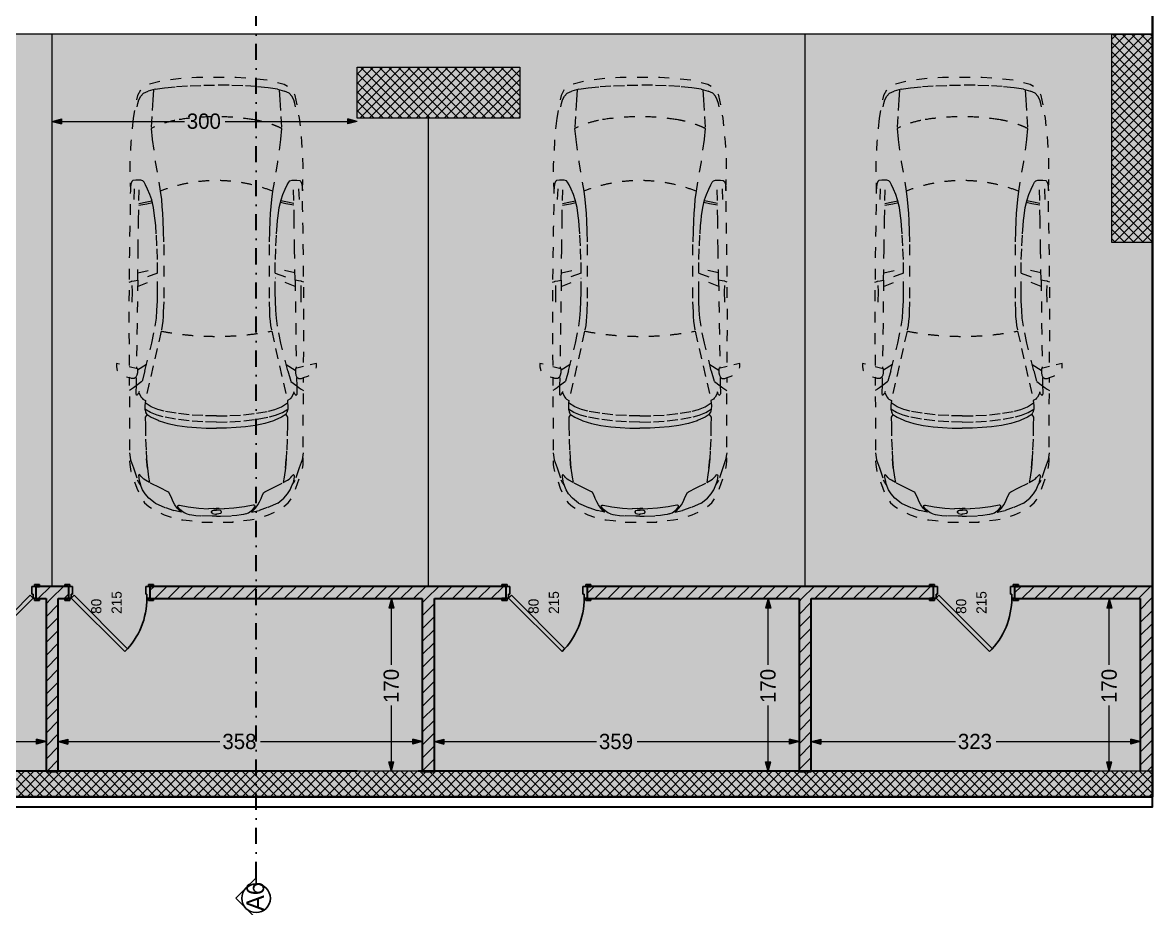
# Model space of a CAD drawing. Header units: millimetres. Extents: x 635850 to 824661, y -5878409 to -5774454.
# Drawn here: x 737829 to 748940, y -5860919 to -5852207 of the extents above; entities that cross this region are included whole.
import ezdxf

# ---------------------------------------------------------------- set-up
doc = ezdxf.new("R2010")
doc.units = ezdxf.units.MM
doc.header["$MEASUREMENT"] = 0
doc.linetypes.add('Dashed', pattern=[211.666667, 105.833333, -105.833333])
doc.linetypes.add('Dot & Dashed', pattern=[335.138881, 158.75, -88.194444, 0, -88.194437])
for name, color, linetype, lineweight, true_color in [('A - Ndertesa 4 - Veturat_Pen_No__102', 7, 'Continuous', 13, 0xcccccc), ('A - Ndertesa 5 -  Dimensionimi Bazik_Pen_No__102', 7, 'Continuous', 13, 0xcccccc), ('A - Ndertesa 5 -  Dimensionimi Bazik_Pen_No__82', 7, 'Continuous', 20, 0xaaaaaa), ('A - Ndertesa 5 - Drawing & Figure_Pen_No__241', 7, 'Continuous', 13, 0xe8e8e8), ('A - Ndertesa 5 - Drawing & Figure_Pen_No__82', 7, 'Continuous', 20, 0xaaaaaa), ('A - Ndertesa 5 - Muret_Pen_No__102', 7, 'Continuous', 13, 0xcccccc), ('A - Ndertesa 5 - Muret_Pen_No__82', 7, 'Continuous', 20, 0xaaaaaa), ('A - Ndertesa 5 - Veturat_Pen_No__102', 7, 'Continuous', 13, 0xcccccc), ('ARCHICAD Door Markers_Pen_No__112', 7, 'Continuous', 13, 0xd5aaaa), ('Marker - Section_Pen_No__48', 7, 'Continuous', 25, 0xa80f02), ('Marker - Section_Pen_No__8', 7, 'Continuous', 35, 0xa80f02)]:
    doc.layers.add(name, color=color, linetype=linetype, lineweight=lineweight, true_color=true_color)
for name, color, linetype in [('A - Ndertesa 5 -  Dimensionimi Bazik', 7, 'Continuous'), ('A - Ndertesa 5 - Muret', 7, 'Continuous'), ('A - Ndertesa 5 - Pllaka meskatitt', 7, 'Continuous'), ('A - Ndertesa 5 - Shtyllat', 7, 'Continuous'), ('A - Ndertesa 5 - Shtyllat bodrum', 7, 'Continuous'), ('ARCHICAD Doors', 7, 'Continuous'), ('Marker - Section', 7, 'Continuous')]:
    doc.layers.add(name, color=color, linetype=linetype)
for name, color, linetype, lineweight in [('A - Ndertesa 5 - Drawing & Figure_Pen_No__7', 7, 'Continuous', 35), ('A - Ndertesa 5 - Muret_Pen_No__22', 8, 'Continuous', 35), ('A - Ndertesa 5 - Pllaka meskatitt_Pen_No__22', 8, 'Continuous', 35), ('A - Ndertesa 5 - Shtyllat bodrum_Pen_No__1', 7, 'Continuous', 13), ('A - Ndertesa 5 - Shtyllat bodrum_Pen_No__101', 252, 'Continuous', 13), ('A - Ndertesa 5 - Shtyllat_Pen_No__1', 7, 'Continuous', 13), ('A - Ndertesa 5 - Shtyllat_Pen_No__101', 252, 'Continuous', 13), ('ARCHICAD Doors_Pen_No__22', 8, 'Continuous', 35), ('ARCHICAD Doors_Pen_No__42', 8, 'Continuous', 25)]:
    doc.layers.add(name, color=color, linetype=linetype, lineweight=lineweight)
doc.styles.add('GENERATED_STYLE_1', font='GOTHIC.TTF')
doc.dimstyles.new('GENERATED_STYLE__1', dxfattribs={"dimtxt": 150, "dimasz": 91.78744, "dimexe": 0.18, "dimexo": 0.0625, "dimgap": 0, "dimtad": 0, "dimdec": 0, "dimlfac": 0.1, "dimzin": 0, "dimdsep": 46, "dimtxsty": 'GENERATED_STYLE_1', "dimblk": 'ARROWHEAD_5', "dimblk1": 'ARROWHEAD_5', "dimblk2": 'ARROWHEAD_5', "dimcen": 0.09, "dimse1": 1, "dimse2": 1, "dimclrd": 256, "dimclre": 256, "dimclrt": 256, "dimadec": 0, "dimazin": 0, "dimtfac": 1, "dimtdec": 4, "dimtmove": 0, "dimatfit": 3, "dimfxl": 0, "dimtolj": 1, "dimtzin": 0, "dimarcsym": 0})
doc.dimstyles.new('GENERATED_STYLE__2', dxfattribs={"dimtxt": 150, "dimasz": 91.78744, "dimexe": 0.18, "dimexo": 0.0625, "dimgap": 0, "dimtad": 0, "dimtih": 1, "dimtoh": 1, "dimdec": 0, "dimlfac": 0.1, "dimzin": 0, "dimdsep": 46, "dimtxsty": 'GENERATED_STYLE_1', "dimblk": 'ARROWHEAD_5', "dimblk1": 'ARROWHEAD_5', "dimblk2": 'ARROWHEAD_5', "dimcen": 0.09, "dimse1": 1, "dimse2": 1, "dimclrd": 256, "dimclre": 256, "dimclrt": 256, "dimadec": 0, "dimazin": 0, "dimtfac": 1, "dimtdec": 4, "dimtmove": 0, "dimatfit": 3, "dimfxl": 0, "dimtolj": 1, "dimtzin": 0, "dimarcsym": 0})
pattern_1 = [(45, (664183.82, -5827429.525), (-45.96194, 45.96194), []), (135, (664183.82, -5827429.525), (45.96194, 45.96194), [])]
pattern_2 = [(45, (664183.82, -5827429.525), (-63.63961, 63.63961), [])]

# ---------------------------------------------------------------- blocks, each defined once
blk = doc.blocks.new('Slab_2', base_point=(748940, -5829593))
at = {"layer": 'A - Ndertesa 5 - Pllaka meskatitt_Pen_No__22', "color": 8, "linetype": 'Continuous', "lineweight": 35, "flags": 128}
blk.add_lwpolyline([(748940, -5829593), (713640, -5831033), (713640, -5859821), (748940, -5859821)], close=True, dxfattribs=at)
blk = doc.blocks.new('Wall_143', base_point=(713640, -5859821))
at = {"layer": 'A - Ndertesa 5 - Muret_Pen_No__82', "linetype": 'Continuous', "lineweight": 20, "true_color": 0xaaaaaa}
h = blk.add_hatch(dxfattribs=at)
h.set_pattern_fill('Concrete_Block', color=253, style=0, pattern_type=2)
h.set_pattern_definition(pattern_1)
h.paths.add_polyline_path([(735220, -5859821), (741120, -5859821), (741120, -5859571), (735220, -5859571)])
h = blk.add_hatch(dxfattribs=at)
h.set_pattern_fill('Concrete_Block', color=253, style=0, pattern_type=2)
h.set_pattern_definition(pattern_1)
h.paths.add_polyline_path([(741720, -5859821), (748340, -5859821), (748340, -5859571), (741720, -5859571)])
at = {"layer": 'A - Ndertesa 5 - Muret_Pen_No__22', "color": 8, "linetype": 'Continuous', "lineweight": 35, "flags": 128}
for points in [[(741120, -5859571), (735220, -5859571)], [(748340, -5859571), (741720, -5859571)], [(735220, -5859821), (741120, -5859821)], [(741720, -5859821), (748340, -5859821)]]:
    blk.add_lwpolyline(points, dxfattribs=at)
blk = doc.blocks.new('Door 25')
at = {"layer": 'ARCHICAD Doors_Pen_No__22', "color": 8, "linetype": 'Continuous', "lineweight": 35}
for p, q in [((-400, 5), (-437, 5)), ((-400, 5), (-437, 5)), ((-400, 0), (-400, 5)), ((-400, 0), (-400, 5)), ((-400, -115), (-400, 0)), ((-400, -115), (-400, 0)), ((400, 0), (400, 5)), ((400, 0), (400, 5)), ((400, 5), (437, 5)), ((400, 5), (437, 5)), ((400, -115), (400, 0)), ((400, -115), (400, 0)), ((-400, -115), (-437, -115)), ((-400, -115), (-437, -115)), ((400, -115), (437, -115)), ((400, -115), (437, -115))]:
    blk.add_line(p, q, dxfattribs=at)
at = {"layer": 'ARCHICAD Doors_Pen_No__42', "color": 8, "linetype": 'Continuous', "lineweight": 25}
for p, q in [((-182, 498), (-154, 526)), ((344, -28), (-182, 498)), ((-154, 526), (372, 0)), ((-387, 24), (-437, 24)), ((-437, 24), (-437, 5)), ((-437, 5), (-387, 5)), ((-375, 5), (-400, 5)), ((-400, 5), (-400, 0)), ((-400, 0), (-375, 0)), ((-372, 0), (-400, 0)), ((-400, 0), (-400, -115)), ((-387, 5), (-387, 24)), ((-375, 0), (-375, 5)), ((-372, -40), (-372, 0)), ((372, 0), (344, -28)), ((400, 0), (372, 0)), ((372, 0), (372, -40)), ((400, 5), (375, 5)), ((375, 5), (375, 0)), ((375, 0), (400, 0)), ((437, 24), (387, 24)), ((387, 24), (387, 5)), ((387, 5), (437, 5)), ((400, 0), (400, 5)), ((400, -115), (400, 0)), ((437, 5), (437, 24)), ((-360, -40), (-372, -40)), ((-360, -115), (-360, -40)), ((372, -40), (360, -40)), ((360, -40), (360, -115)), ((-387, -115), (-437, -115)), ((-437, -115), (-437, -134)), ((-437, -134), (-387, -134)), ((-400, -115), (-360, -115)), ((-387, -134), (-387, -115)), ((360, -115), (400, -115)), ((437, -115), (387, -115)), ((387, -115), (387, -134)), ((387, -134), (437, -134)), ((437, -134), (437, -115))]:
    blk.add_line(p, q, dxfattribs=at)
blk.add_arc((372, 0), 744, 135, 180, dxfattribs=at)
blk = doc.blocks.new('D Marker 25_24')
at = {"layer": 'ARCHICAD Door Markers_Pen_No__112', "color": 9, "lineweight": 13, "true_color": 0xd5aaaa, "char_height": 100, "attachment_point": 7, "rotation": 90, "style": 'GENERATED_STYLE_1'}
for s, insert in [('\\A1;{\\pql;\\pt0;\\fCentury Gothic|b0|i0|c0|p34;215\\fCentury Gothic|b0|i0|c0|p34;\\A1{\\H.66x;\\S^  ;}\\fCentury Gothic|b0|i0|c0|p34;\\fCentury Gothic|b0|i0|c0|p34;}', (153, -270)), ('\\A1;{\\pql;\\pt0;\\fCentury Gothic|b0|i0|c0|p34;80\\fCentury Gothic|b0|i0|c0|p34;\\A1{\\H.66x;\\S^  ;}\\fCentury Gothic|b0|i0|c0|p34;\\fCentury Gothic|b0|i0|c0|p34;}', (-47, -270))]:
    blk.add_mtext(s, dxfattribs=dict(at, insert=insert))
blk = doc.blocks.new('Wall_166', base_point=(729620, -5857752))
at = {"layer": 'A - Ndertesa 5 - Muret_Pen_No__102', "linetype": 'Continuous', "lineweight": 13, "true_color": 0xcccccc}
h = blk.add_hatch(dxfattribs=at)
h.set_pattern_fill('Masonry_Block', color=254, style=0, pattern_type=2)
h.set_pattern_definition(pattern_2)
h.paths.add_polyline_path([(737960, -5857752), (737960, -5857872), (738280, -5857872), (738280, -5857752)])
h = blk.add_hatch(dxfattribs=at)
h.set_pattern_fill('Masonry_Block', color=254, style=0, pattern_type=2)
h.set_pattern_definition(pattern_2)
h.paths.add_polyline_path([(739080, -5857752), (739080, -5857872), (742580, -5857872), (742580, -5857752)])
h = blk.add_hatch(dxfattribs=at)
h.set_pattern_fill('Masonry_Block', color=254, style=0, pattern_type=2)
h.set_pattern_definition(pattern_2)
h.paths.add_polyline_path([(743380, -5857752), (743380, -5857872), (746785, -5857872), (746785, -5857752)])
h = blk.add_hatch(dxfattribs=at)
h.set_pattern_fill('Masonry_Block', color=254, style=0, pattern_type=2)
h.set_pattern_definition(pattern_2)
h.paths.add_polyline_path([(748820, -5857752), (747585, -5857752), (747585, -5857872), (748820, -5857872)])
h = blk.add_hatch(dxfattribs=at)
h.set_pattern_fill('Masonry_Block', color=254, style=0, pattern_type=2)
h.set_pattern_definition(pattern_2)
h.paths.add_polyline_path([(748820, -5857872), (748940, -5857872), (748940, -5857752)])
h = blk.add_hatch(dxfattribs=at)
h.set_pattern_fill('Masonry_Block', color=254, style=0, pattern_type=2)
h.set_pattern_definition(pattern_2)
h.paths.add_polyline_path([(748820, -5857752), (748820, -5857872), (748940, -5857752)])
at = {"layer": 'A - Ndertesa 5 - Muret_Pen_No__22', "color": 8, "linetype": 'Continuous', "lineweight": 35}
for p, q in [((737960, -5857752), (737997, -5857752)), ((737960, -5857752), (737960, -5857867)), ((738280, -5857752), (738243, -5857752)), ((738280, -5857752), (738280, -5857867)), ((739080, -5857752), (739117, -5857752)), ((739080, -5857752), (739080, -5857867)), ((742580, -5857752), (742543, -5857752)), ((742580, -5857752), (742580, -5857867)), ((743380, -5857752), (743417, -5857752)), ((743380, -5857752), (743380, -5857867)), ((746785, -5857752), (746748, -5857752)), ((746785, -5857752), (746785, -5857867)), ((747585, -5857752), (747622, -5857752)), ((747585, -5857752), (747585, -5857867)), ((737960, -5857867), (737960, -5857872)), ((737960, -5857872), (737997, -5857872)), ((738280, -5857872), (738243, -5857872)), ((738280, -5857867), (738280, -5857872)), ((739080, -5857867), (739080, -5857872)), ((739080, -5857872), (739117, -5857872)), ((742580, -5857872), (742543, -5857872)), ((742580, -5857867), (742580, -5857872)), ((743380, -5857867), (743380, -5857872)), ((743380, -5857872), (743417, -5857872)), ((746785, -5857872), (746748, -5857872)), ((746785, -5857867), (746785, -5857872)), ((747585, -5857867), (747585, -5857872)), ((747585, -5857872), (747622, -5857872))]:
    blk.add_line(p, q, dxfattribs=at)
at = {"layer": 'A - Ndertesa 5 - Muret_Pen_No__22', "color": 8, "linetype": 'Continuous', "lineweight": 35, "flags": 128}
for points in [[(738280, -5857752), (737960, -5857752)], [(742580, -5857752), (739080, -5857752)], [(746785, -5857752), (743380, -5857752)], [(748940, -5857752), (747585, -5857752)], [(748940, -5857752), (748940, -5857872)], [(737960, -5857872), (738060, -5857872)], [(738180, -5857872), (738280, -5857872)], [(739080, -5857872), (741760, -5857872)], [(741880, -5857872), (742580, -5857872)], [(743380, -5857872), (745465, -5857872)], [(745585, -5857872), (746785, -5857872)], [(747585, -5857872), (748820, -5857872)]]:
    blk.add_lwpolyline(points, dxfattribs=at)
at = {"layer": 'ARCHICAD Door Markers_Pen_No__112', "color": 9, "lineweight": 13, "true_color": 0xd5aaaa}
for p in [(738680, -5857752), (742980, -5857752), (747185, -5857752)]:
    blk.add_blockref('D Marker 25_24', p, dxfattribs=at)
at = {"layer": 'ARCHICAD Doors', "color": 21, "linetype": 'Continuous', "lineweight": 18, "true_color": 0xff9955, "xscale": -1, "zscale": 1000, "rotation": 180}
blk.add_blockref('Door 25', (737560, -5857867), dxfattribs=at)
at = {"layer": 'ARCHICAD Doors', "color": 21, "linetype": 'Continuous', "lineweight": 18, "true_color": 0xff9955, "zscale": 1000, "rotation": 180}
for p in [(738680, -5857867), (742980, -5857867), (747185, -5857867)]:
    blk.add_blockref('Door 25', p, dxfattribs=at)
blk = doc.blocks.new('Wall_168', base_point=(748940, -5857752))
at = {"layer": 'A - Ndertesa 5 - Muret_Pen_No__102', "linetype": 'Continuous', "lineweight": 13, "true_color": 0xcccccc}
h = blk.add_hatch(dxfattribs=at)
h.set_pattern_fill('Masonry_Block', color=254, style=0, pattern_type=2)
h.set_pattern_definition(pattern_2)
h.paths.add_polyline_path([(748940, -5857872), (748820, -5857872), (748820, -5859571), (748940, -5859571)])
at = {"layer": 'A - Ndertesa 5 - Muret_Pen_No__22', "color": 8, "linetype": 'Continuous', "lineweight": 35, "flags": 128}
for points in [[(748820, -5857872), (748820, -5859571)], [(748940, -5859572), (748940, -5857872)]]:
    blk.add_lwpolyline(points, dxfattribs=at)
blk = doc.blocks.new('Wall_171', base_point=(738120, -5857752))
at = {"layer": 'A - Ndertesa 5 - Muret_Pen_No__102', "linetype": 'Continuous', "lineweight": 13, "true_color": 0xcccccc}
h = blk.add_hatch(dxfattribs=at)
h.set_pattern_fill('Masonry_Block', color=254, style=0, pattern_type=2)
h.set_pattern_definition(pattern_2)
h.paths.add_polyline_path([(738060, -5857872), (738060, -5859571), (738180, -5859571), (738180, -5857872)])
at = {"layer": 'A - Ndertesa 5 - Muret_Pen_No__22', "color": 8, "linetype": 'Continuous', "lineweight": 35, "flags": 128}
for points in [[(738060, -5857872), (738060, -5859571)], [(738180, -5859571), (738180, -5857872)], [(738060, -5859571), (738180, -5859571)]]:
    blk.add_lwpolyline(points, dxfattribs=at)
blk = doc.blocks.new('Wall_172', base_point=(741820, -5857752))
at = {"layer": 'A - Ndertesa 5 - Muret_Pen_No__102', "linetype": 'Continuous', "lineweight": 13, "true_color": 0xcccccc}
h = blk.add_hatch(dxfattribs=at)
h.set_pattern_fill('Masonry_Block', color=254, style=0, pattern_type=2)
h.set_pattern_definition(pattern_2)
h.paths.add_polyline_path([(741760, -5857872), (741760, -5859571), (741880, -5859571), (741880, -5857872)])
at = {"layer": 'A - Ndertesa 5 - Muret_Pen_No__22', "color": 8, "linetype": 'Continuous', "lineweight": 35, "flags": 128}
for points in [[(741760, -5857872), (741760, -5859571)], [(741880, -5859571), (741880, -5857872)], [(741760, -5859571), (741880, -5859571)]]:
    blk.add_lwpolyline(points, dxfattribs=at)
blk = doc.blocks.new('Wall_173', base_point=(745525, -5857752))
at = {"layer": 'A - Ndertesa 5 - Muret_Pen_No__102', "linetype": 'Continuous', "lineweight": 13, "true_color": 0xcccccc}
h = blk.add_hatch(dxfattribs=at)
h.set_pattern_fill('Masonry_Block', color=254, style=0, pattern_type=2)
h.set_pattern_definition(pattern_2)
h.paths.add_polyline_path([(745465, -5857872), (745465, -5859571), (745585, -5859571), (745585, -5857872)])
at = {"layer": 'A - Ndertesa 5 - Muret_Pen_No__22', "color": 8, "linetype": 'Continuous', "lineweight": 35, "flags": 128}
for points in [[(745465, -5857872), (745465, -5859571)], [(745585, -5859571), (745585, -5857872)], [(745465, -5859571), (745585, -5859571)]]:
    blk.add_lwpolyline(points, dxfattribs=at)
blk = doc.blocks.new('Column_153', base_point=(741920, -5852896))
at = {"layer": 'A - Ndertesa 5 - Shtyllat_Pen_No__101', "linetype": 'Continuous', "lineweight": 13}
h = blk.add_hatch(dxfattribs=at)
h.set_pattern_fill('Concrete_Block', color=252, style=0, pattern_type=2)
h.set_pattern_definition(pattern_1)
h.paths.add_polyline_path([(741120, -5852646), (741120, -5853146), (742720, -5853146), (742720, -5852646)])
at = {"layer": 'A - Ndertesa 5 - Shtyllat_Pen_No__1', "color": 7, "linetype": 'Continuous', "lineweight": 13, "flags": 128}
blk.add_lwpolyline([(741120, -5852646), (742720, -5852646), (742720, -5853146), (741120, -5853146)], close=True, dxfattribs=at)
blk = doc.blocks.new('Column_164', base_point=(748740, -5853346))
at = {"layer": 'A - Ndertesa 5 - Shtyllat_Pen_No__101', "linetype": 'Continuous', "lineweight": 13}
h = blk.add_hatch(dxfattribs=at)
h.set_pattern_fill('Concrete_Block', color=252, style=0, pattern_type=2)
h.set_pattern_definition(pattern_1)
h.paths.add_polyline_path([(748940, -5854371), (748940, -5852321), (748540, -5852321), (748540, -5854371)])
at = {"layer": 'A - Ndertesa 5 - Shtyllat_Pen_No__1', "color": 7, "linetype": 'Continuous', "lineweight": 13, "flags": 128}
blk.add_lwpolyline([(748940, -5854371), (748540, -5854371), (748540, -5852321), (748940, -5852321)], close=True, dxfattribs=at)
blk = doc.blocks.new('Column_173', base_point=(741420, -5859696))
at = {"layer": 'A - Ndertesa 5 - Shtyllat bodrum_Pen_No__101', "linetype": 'Continuous', "lineweight": 13}
h = blk.add_hatch(dxfattribs=at)
h.set_pattern_fill('Concrete_Block', color=252, style=0, pattern_type=2)
h.set_pattern_definition(pattern_1)
h.paths.add_polyline_path([(741120, -5859571), (741120, -5859821), (741720, -5859821), (741720, -5859571)])
at = {"layer": 'A - Ndertesa 5 - Shtyllat bodrum_Pen_No__1', "color": 7, "linetype": 'Continuous', "lineweight": 13, "flags": 128}
for points in [[(741720, -5859571), (741120, -5859571)], [(741120, -5859821), (741720, -5859821)]]:
    blk.add_lwpolyline(points, dxfattribs=at)
blk = doc.blocks.new('Column_174', base_point=(748640, -5859696))
at = {"layer": 'A - Ndertesa 5 - Shtyllat bodrum_Pen_No__101', "linetype": 'Continuous', "lineweight": 13}
h = blk.add_hatch(dxfattribs=at)
h.set_pattern_fill('Concrete_Block', color=252, style=0, pattern_type=2)
h.set_pattern_definition(pattern_1)
h.paths.add_polyline_path([(748340, -5859821), (748940, -5859821), (748940, -5859571), (748340, -5859571)])
at = {"layer": 'A - Ndertesa 5 - Shtyllat bodrum_Pen_No__1', "color": 7, "linetype": 'Continuous', "lineweight": 13, "flags": 128}
blk.add_lwpolyline([(748340, -5859821), (748940, -5859821), (748940, -5859571), (748340, -5859571)], dxfattribs=at)
blk = doc.blocks.new('Car 05 25_4')
at = {"layer": 'A - Ndertesa 4 - Veturat_Pen_No__102', "color": 254, "linetype": 'Dashed', "lineweight": 13, "true_color": 0xcccccc}
for p, q in [((-595, 778), (-627, 772)), ((125, 791), (129, 820)), ((126, 744), (125, 791)), ((129, 820), (139, 832)), ((139, 832), (165, 840)), ((165, 840), (195, 844)), ((195, 844), (231, 846)), ((211, 809), (418, 816)), ((1115, 809), (1109, 774)), ((1109, 774), (1538, 780)), ((1120, 833), (1115, 809)), ((1121, 838), (1120, 836)), ((1120, 836), (1120, 833)), ((1130, 859), (1121, 838)), ((1163, 830), (1220, 829)), ((1220, 829), (1370, 831)), ((1538, 780), (1975, 786)), ((1958, 858), (1977, 777)), ((2020, 777), (2044, 783)), ((2044, 783), (2063, 792)), ((2063, 792), (2070, 800)), ((2069, 788), (2065, 794)), ((2075, 836), (2068, 858)), ((2069, 788), (2148, 790)), ((2070, 800), (2075, 809)), ((2075, 809), (2075, 836)), ((2107, 732), (2148, 790)), ((2148, 790), (2167, 814)), ((2148, 790), (2206, 792)), ((2167, 814), (2182, 834)), ((2182, 834), (2193, 856)), ((2206, 792), (2227, 791)), ((2227, 791), (2233, 790)), ((2233, 790), (2238, 787)), ((2241, 784), (2238, 787)), ((2238, 777), (2241, 781)), ((2241, 781), (2241, 784)), ((2808, 853), (2877, 843)), ((2877, 843), (2954, 814)), ((2904, 833), (2905, 833)), ((2954, 814), (3076, 775)), ((-768, 602), (-751, 670)), ((-729, 716), (-751, 670)), ((-701, 743), (-729, 716)), ((-665, 761), (-701, 743)), ((-627, 772), (-665, 761)), ((327, 762), (125, 756)), ((132, 723), (126, 744)), ((147, 711), (132, 723)), ((171, 697), (147, 711)), ((213, 677), (171, 697)), ((266, 655), (213, 677)), ((522, 765), (327, 762)), ((339, 683), (330, 634)), ((355, 762), (339, 683)), ((357, 683), (347, 629)), ((373, 763), (357, 683)), ((814, 769), (522, 765)), ((1109, 774), (814, 769)), ((1036, 773), (997, 579)), ((1042, 578), (1108, 774)), ((1173, 775), (1090, 578)), ((2000, 702), (1730, 634)), ((1939, 686), (1996, 777)), ((1977, 777), (2020, 777)), ((2000, 702), (2214, 763)), ((2122, 660), (2294, 698)), ((2227, 770), (2214, 763)), ((2214, 763), (2238, 752)), ((2234, 774), (2227, 770)), ((2238, 777), (2234, 774)), ((2238, 752), (2259, 740)), ((2259, 740), (2269, 731)), ((2269, 731), (2279, 722)), ((2279, 722), (2294, 698)), ((2294, 698), (2317, 701)), ((2294, 698), (2294, 698)), ((2317, 701), (2346, 703)), ((2355, 640), (2317, 701)), ((2346, 703), (2379, 702)), ((2410, 649), (2379, 702)), ((2379, 702), (2411, 694)), ((2411, 694), (2411, 694)), ((2429, 682), (2411, 694)), ((2429, 682), (2457, 700)), ((2429, 682), (2429, 682)), ((2429, 682), (2457, 640)), ((2457, 700), (2535, 698)), ((2535, 698), (2535, 698)), ((2535, 698), (2673, 696)), ((2673, 696), (2787, 691)), ((2787, 691), (2868, 687)), ((2868, 687), (2960, 679)), ((2960, 679), (2868, 687)), ((2960, 679), (3047, 666)), ((3022, 758), (3024, 762)), ((3024, 754), (3022, 758)), ((3024, 762), (3035, 765)), ((3038, 743), (3024, 754)), ((3035, 765), (3047, 764)), ((3051, 731), (3038, 743)), ((3047, 764), (3061, 763)), ((3065, 715), (3051, 731)), ((3061, 763), (3090, 757)), ((3077, 698), (3065, 715)), ((3100, 763), (3076, 775)), ((3100, 657), (3077, 698)), ((3090, 757), (3108, 751)), ((3114, 753), (3100, 763)), ((3108, 751), (3123, 746)), ((3123, 746), (3114, 753)), ((3170, 727), (3123, 746)), ((3212, 701), (3170, 727)), ((3254, 663), (3212, 701)), ((-768, 602), (-783, 510)), ((-764, 617), (-666, 624)), ((-666, 624), (-501, 634)), ((-501, 634), (-383, 642)), ((-383, 642), (-274, 631)), ((-274, 631), (-56, 601)), ((-56, 601), (146, 567)), ((146, 567), (233, 552)), ((319, 636), (266, 655)), ((393, 618), (319, 636)), ((475, 607), (393, 618)), ((521, 602), (475, 607)), ((570, 597), (521, 602)), ((653, 591), (570, 597)), ((773, 585), (653, 591)), ((907, 580), (773, 585)), ((1042, 578), (907, 580)), ((1228, 578), (1042, 578)), ((1316, 580), (1228, 578)), ((1403, 584), (1316, 580)), ((1484, 590), (1403, 584)), ((1562, 601), (1484, 590)), ((1730, 634), (1562, 601)), ((1611, 544), (1780, 582)), ((1780, 582), (1953, 621)), ((1953, 621), (2122, 660)), ((2380, 575), (2355, 640)), ((2397, 514), (2380, 575)), ((2436, 583), (2410, 649)), ((2454, 522), (2436, 583)), ((2457, 640), (2487, 574)), ((2487, 574), (2492, 562)), ((2492, 562), (2518, 477)), ((3047, 666), (3100, 657)), ((3153, 554), (3100, 657)), ((3302, 603), (3254, 663)), ((3302, 603), (3346, 501)), ((-783, 510), (-795, 391)), ((233, 552), (315, 541)), ((315, 541), (384, 535)), ((384, 535), (454, 530)), ((454, 530), (526, 526)), ((526, 526), (628, 522)), ((628, 522), (757, 518)), ((757, 518), (1323, 518)), ((1323, 518), (1420, 522)), ((1420, 522), (1467, 524)), ((1467, 524), (1511, 528)), ((1511, 528), (1554, 533)), ((1554, 533), (1597, 541)), ((1597, 541), (1597, 541)), ((2419, 396), (2397, 514)), ((2478, 401), (2454, 522)), ((2518, 477), (2538, 384)), ((3190, 476), (3153, 554)), ((3199, 467), (3190, 476)), ((3221, 454), (3199, 467)), ((3256, 439), (3221, 454)), ((3346, 501), (3374, 420)), ((-795, 391), (-802, 259)), ((2434, 266), (2419, 396)), ((2494, 269), (2478, 401)), ((2538, 384), (2551, 286)), ((3288, 425), (3256, 439)), ((3319, 408), (3288, 425)), ((3353, 384), (3319, 408)), ((3325, 377), (3321, 370)), ((3321, 370), (3321, 362)), ((3321, 362), (3338, 277)), ((3328, 380), (3325, 377)), ((3338, 379), (3328, 380)), ((3364, 358), (3338, 379)), ((3377, 360), (3353, 384)), ((3397, 316), (3364, 358)), ((3391, 344), (3374, 420)), ((3391, 344), (3377, 360)), ((-802, 259), (-807, 125)), ((2442, 132), (2434, 266)), ((2503, 133), (2494, 269)), ((2551, 286), (2560, 194)), ((3338, 277), (3352, 173)), ((3408, 289), (3397, 316)), ((3408, 289), (3414, 267)), ((3414, 267), (3418, 243)), ((3418, 243), (3424, 201)), ((-807, 125), (-808, 0)), ((2444, 0), (2442, 132)), ((2506, 0), (2503, 133)), ((2560, 194), (2564, 101)), ((3352, 173), (3358, 76)), ((3424, 201), (3428, 152)), ((3432, 40), (3428, 152)), ((-807, -125), (-808, 0)), ((2444, 0), (2442, -132)), ((2564, 101), (2566, 0)), ((2564, -101), (2566, 0)), ((3354, 28), (3358, 76)), ((3354, 28), (3354, -1)), ((3354, -28), (3354, 1)), ((3371, 12), (3370, -1)), ((3371, -12), (3370, 1)), ((3372, 24), (3371, 12)), ((3376, 39), (3372, 24)), ((3382, 47), (3376, 39)), ((3386, 48), (3382, 47)), ((3386, 48), (3394, 48)), ((3399, 47), (3394, 48)), ((3404, 39), (3399, 47)), ((3404, 39), (3408, 24)), ((3408, 24), (3410, 8)), ((3410, 8), (3410, 0)), ((3432, 57), (3432, 57)), ((3432, 0), (3432, 40)), ((3432, 0), (3432, -40)), ((2506, 0), (2503, -133)), ((2560, -194), (2564, -101)), ((3352, -173), (3358, -76)), ((3354, -28), (3358, -76)), ((3372, -24), (3371, -12)), ((3376, -39), (3372, -24)), ((3382, -47), (3376, -39)), ((3386, -48), (3382, -47)), ((3386, -48), (3394, -48)), ((3399, -47), (3394, -48)), ((3404, -39), (3399, -47)), ((3404, -39), (3408, -24)), ((3408, -24), (3410, -8)), ((3410, -8), (3410, 0)), ((3432, -40), (3428, -152)), ((3432, -57), (3432, -57)), ((-802, -259), (-807, -125)), ((2442, -132), (2434, -266)), ((2503, -133), (2494, -269)), ((2551, -286), (2560, -194)), ((3338, -277), (3352, -173)), ((3418, -243), (3424, -201)), ((3424, -201), (3428, -152)), ((-795, -391), (-802, -259)), ((2434, -266), (2419, -396)), ((2494, -269), (2478, -401)), ((2538, -384), (2551, -286)), ((3321, -362), (3338, -277)), ((3397, -316), (3364, -358)), ((3408, -289), (3397, -316)), ((3408, -289), (3414, -267)), ((3414, -267), (3418, -243)), ((-783, -510), (-795, -391)), ((2419, -396), (2397, -514)), ((2478, -401), (2454, -522)), ((2518, -477), (2538, -384)), ((3256, -439), (3221, -454)), ((3288, -425), (3256, -439)), ((3319, -408), (3288, -425)), ((3353, -384), (3319, -408)), ((3321, -370), (3321, -362)), ((3325, -377), (3321, -370)), ((3328, -380), (3325, -377)), ((3338, -379), (3328, -380)), ((3364, -358), (3338, -379)), ((3346, -501), (3374, -420)), ((3377, -360), (3353, -384)), ((3391, -344), (3374, -420)), ((3391, -344), (3377, -360)), ((-768, -602), (-783, -510)), ((146, -567), (233, -552)), ((233, -552), (315, -541)), ((315, -541), (384, -535)), ((384, -535), (454, -530)), ((454, -530), (526, -526)), ((526, -526), (628, -522)), ((628, -522), (757, -518)), ((757, -518), (1323, -518)), ((1323, -518), (1420, -522)), ((1420, -522), (1467, -524)), ((1467, -524), (1511, -528)), ((1511, -528), (1554, -533)), ((1554, -533), (1597, -541)), ((1597, -541), (1597, -541)), ((1611, -544), (1780, -582)), ((2397, -514), (2380, -575)), ((2454, -522), (2436, -583)), ((2492, -562), (2518, -477)), ((3153, -554), (3100, -657)), ((3190, -476), (3153, -554)), ((3199, -467), (3190, -476)), ((3221, -454), (3199, -467)), ((3302, -603), (3346, -501)), ((-768, -602), (-751, -670)), ((-764, -617), (-666, -624)), ((-666, -624), (-501, -634)), ((-501, -634), (-383, -642)), ((-383, -642), (-274, -631)), ((-274, -631), (-56, -601)), ((-56, -601), (146, -567)), ((266, -655), (213, -677)), ((319, -636), (266, -655)), ((393, -618), (319, -636)), ((339, -683), (330, -634)), ((357, -683), (347, -629)), ((475, -607), (393, -618)), ((521, -602), (475, -607)), ((570, -597), (521, -602)), ((653, -591), (570, -597)), ((773, -585), (653, -591)), ((907, -580), (773, -585)), ((1042, -578), (907, -580)), ((1036, -773), (997, -579)), ((1042, -578), (1108, -774)), ((1228, -578), (1042, -578)), ((1173, -775), (1090, -578)), ((1316, -580), (1228, -578)), ((1403, -584), (1316, -580)), ((1484, -590), (1403, -584)), ((1562, -601), (1484, -590)), ((1730, -634), (1562, -601)), ((2000, -702), (1730, -634)), ((1780, -582), (1953, -621)), ((1953, -621), (2122, -660)), ((2122, -660), (2294, -698)), ((2355, -640), (2317, -701)), ((2380, -575), (2355, -640)), ((2410, -649), (2379, -702)), ((2436, -583), (2410, -649)), ((2429, -682), (2457, -640)), ((2457, -640), (2487, -574)), ((2487, -574), (2492, -562)), ((2960, -679), (3047, -666)), ((3047, -666), (3100, -657)), ((3100, -657), (3077, -698)), ((3254, -663), (3212, -701)), ((3302, -603), (3254, -663)), ((-729, -716), (-751, -670)), ((-701, -743), (-729, -716)), ((-665, -761), (-701, -743)), ((-627, -772), (-665, -761)), ((-595, -778), (-627, -772)), ((126, -744), (125, -791)), ((327, -762), (125, -756)), ((132, -723), (126, -744)), ((147, -711), (132, -723)), ((171, -697), (147, -711)), ((213, -677), (171, -697)), ((522, -765), (327, -762)), ((355, -762), (339, -683)), ((373, -763), (357, -683)), ((814, -769), (522, -765)), ((1109, -774), (814, -769)), ((1109, -774), (1538, -780)), ((1115, -809), (1109, -774)), ((1939, -686), (1996, -777)), ((1958, -858), (1977, -777)), ((1977, -777), (2020, -777)), ((2000, -702), (2214, -763)), ((2020, -777), (2044, -783)), ((2107, -732), (2148, -790)), ((2214, -763), (2238, -752)), ((2227, -770), (2214, -763)), ((2234, -774), (2227, -770)), ((2238, -777), (2234, -774)), ((2238, -752), (2259, -740)), ((2238, -777), (2241, -781)), ((2259, -740), (2269, -731)), ((2269, -731), (2279, -722)), ((2279, -722), (2294, -698)), ((2294, -698), (2317, -701)), ((2294, -698), (2294, -698)), ((2317, -701), (2346, -703)), ((2346, -703), (2379, -702)), ((2379, -702), (2411, -694)), ((2429, -682), (2411, -694)), ((2411, -694), (2411, -694)), ((2429, -682), (2429, -682)), ((2429, -682), (2457, -700)), ((2457, -700), (2535, -698)), ((2535, -698), (2673, -696)), ((2535, -698), (2535, -698)), ((2673, -696), (2787, -691)), ((2787, -691), (2868, -687)), ((2868, -687), (2960, -679)), ((2960, -679), (2868, -687)), ((2954, -814), (3076, -775)), ((3024, -754), (3022, -758)), ((3022, -758), (3024, -762)), ((3038, -743), (3024, -754)), ((3024, -762), (3035, -765)), ((3035, -765), (3047, -764)), ((3051, -731), (3038, -743)), ((3047, -764), (3061, -763)), ((3065, -715), (3051, -731)), ((3061, -763), (3090, -757)), ((3077, -698), (3065, -715)), ((3100, -763), (3076, -775)), ((3090, -757), (3108, -751)), ((3114, -753), (3100, -763)), ((3108, -751), (3123, -746)), ((3123, -746), (3114, -753)), ((3170, -727), (3123, -746)), ((3212, -701), (3170, -727)), ((125, -791), (129, -820)), ((129, -820), (139, -832)), ((139, -832), (165, -840)), ((165, -840), (195, -844)), ((195, -844), (231, -846)), ((211, -809), (418, -816)), ((1120, -833), (1115, -809)), ((1120, -836), (1120, -833)), ((1121, -838), (1120, -836)), ((1130, -859), (1121, -838)), ((1163, -830), (1220, -829)), ((1220, -829), (1370, -831)), ((1538, -780), (1975, -786)), ((2044, -783), (2063, -792)), ((2063, -792), (2070, -800)), ((2069, -788), (2065, -794)), ((2075, -836), (2068, -858)), ((2069, -788), (2148, -790)), ((2070, -800), (2075, -809)), ((2075, -809), (2075, -836)), ((2148, -790), (2167, -814)), ((2148, -790), (2206, -792)), ((2167, -814), (2182, -834)), ((2182, -834), (2193, -856)), ((2206, -792), (2227, -791)), ((2227, -791), (2233, -790)), ((2233, -790), (2238, -787)), ((2241, -784), (2238, -787)), ((2241, -781), (2241, -784)), ((2808, -853), (2877, -843)), ((2877, -843), (2954, -814))]:
    blk.add_line(p, q, dxfattribs=at)
at = {"layer": 'A - Ndertesa 4 - Veturat_Pen_No__102', "color": 254, "linetype": 'Dashed', "lineweight": 13, "true_color": 0xcccccc, "flags": 128}
blk.add_lwpolyline([(-483, -817), (-372, -830), (-252, -841), (-168, -845), (-78, -851), (-24, -852), (40, -852), (231, -846), (400, -848), (591, -852), (857, -856), (1130, -859), (1536, -860), (1958, -858), (1929, -983), (1961, -983), (1997, -975), (2027, -945), (2055, -898), (2068, -858), (2120, -857), (2193, -856), (2808, -853), (2856, -853), (2891, -853), (2923, -852), (2945, -849), (2990, -840), (3014, -833), (3154, -783), (3236, -748), (3269, -728), (3299, -706), (3337, -663), (3374, -604), (3418, -513), (3457, -393), (3468, -331), (3474, -264), (3478, -200), (3479, -165), (3490, -165), (3490, 165), (3479, 165), (3478, 200), (3474, 264), (3468, 331), (3457, 393), (3418, 513), (3374, 604), (3337, 663), (3299, 706), (3269, 728), (3236, 748), (3154, 783), (3014, 833), (2990, 840), (2945, 849), (2923, 852), (2891, 853), (2856, 853), (2808, 853), (2193, 856), (2120, 857), (2068, 858), (2055, 898), (2027, 945), (1997, 975), (1961, 983), (1929, 983), (1958, 858), (1536, 860), (1130, 859), (857, 856), (591, 852), (400, 848), (231, 846), (40, 852), (-24, 852), (-78, 851), (-168, 845), (-252, 841), (-372, 830), (-483, 817), (-585, 801), (-706, 776), (-758, 747), (-785, 722), (-815, 668), (-855, 511), (-875, 345), (-883, 195), (-885, 0), (-883, -195), (-875, -345), (-855, -511), (-815, -668), (-785, -722), (-758, -747), (-706, -776), (-585, -801)], close=True, dxfattribs=at)
at = {"layer": 'A - Ndertesa 4 - Veturat_Pen_No__102', "color": 254, "linetype": 'Dashed', "lineweight": 13, "true_color": 0xcccccc}
for centre, radius, start, end in [((493, 218), 973, 154.1545, 170.9117), ((1650, 0), 1520, 158.6992, 201.3008), ((-1245, 0), 2907, 349.2142, 10.7858), ((1856, -2), 2354, 170.8804, 189.9223), ((493, -218), 973, 191.2305, 205.8455)]:
    blk.add_arc(centre, radius, start, end, dxfattribs=at)
blk = doc.blocks.new('*D1518', base_point=(664184, -5827430))
at = {"layer": 'A - Ndertesa 5 -  Dimensionimi Bazik_Pen_No__102', "linetype": 'Continuous', "lineweight": 13, "true_color": 0xcccccc}
for points in [[(738120, -5853178), (738213, -5853203), (738213, -5853153)], [(741120, -5853178), (741027, -5853153), (741027, -5853203)]]:
    blk.add_hatch(color=254, dxfattribs=at).paths.add_polyline_path(points)
at = {"layer": 'A - Ndertesa 5 -  Dimensionimi Bazik_Pen_No__102', "color": 254, "linetype": 'Continuous', "lineweight": 13, "true_color": 0xcccccc}
for p, q in [((738120, -5853178), (738213, -5853153)), ((738120, -5853178), (738213, -5853203)), ((738213, -5853153), (738213, -5853203)), ((738213, -5853178), (739420, -5853178)), ((739820, -5853178), (741027, -5853178)), ((741027, -5853203), (741027, -5853153)), ((741120, -5853178), (741027, -5853153)), ((741120, -5853178), (741027, -5853203))]:
    blk.add_line(p, q, dxfattribs=at)
at = {"layer": 'A - Ndertesa 5 -  Dimensionimi Bazik_Pen_No__82', "color": 253, "lineweight": 20, "true_color": 0xaaaaaa, "insert": (739444, -5853253), "char_height": 150, "attachment_point": 7, "style": 'GENERATED_STYLE_1'}
blk.add_mtext('\\A1;{\\pql;\\fCentury Gothic|b0|i0|c0|p34;300}', dxfattribs=at)
blk = doc.blocks.new('ARROWHEAD_5')
at = {"linetype": 'Continuous', "lineweight": 0}
blk.add_hatch(color=0, dxfattribs=at).paths.add_polyline_path([(-1, 0.2679), (0, 0), (-1, -0.2679)])
at = {"color": 0, "linetype": 'Continuous', "lineweight": 0}
blk.add_line((0, 0), (-1, 0), dxfattribs=at)
blk = doc.blocks.new('*D1537', base_point=(664184, -5827430))
at = {"layer": 'A - Ndertesa 5 -  Dimensionimi Bazik_Pen_No__102', "linetype": 'Continuous', "lineweight": 13, "true_color": 0xcccccc}
for points in [[(745585, -5859279), (745678, -5859304), (745678, -5859254)], [(748820, -5859279), (748727, -5859254), (748727, -5859304)]]:
    blk.add_hatch(color=254, dxfattribs=at).paths.add_polyline_path(points)
at = {"layer": 'A - Ndertesa 5 -  Dimensionimi Bazik_Pen_No__102', "color": 254, "linetype": 'Continuous', "lineweight": 13, "true_color": 0xcccccc}
for p, q in [((745585, -5859279), (745678, -5859254)), ((745585, -5859279), (745678, -5859304)), ((745678, -5859254), (745678, -5859304)), ((745678, -5859279), (747003, -5859279)), ((747402, -5859279), (748727, -5859279)), ((748727, -5859304), (748727, -5859254)), ((748820, -5859279), (748727, -5859254)), ((748820, -5859279), (748727, -5859304))]:
    blk.add_line(p, q, dxfattribs=at)
at = {"layer": 'A - Ndertesa 5 -  Dimensionimi Bazik_Pen_No__82', "color": 253, "lineweight": 20, "true_color": 0xaaaaaa, "insert": (747027, -5859354), "char_height": 150, "attachment_point": 7, "style": 'GENERATED_STYLE_1'}
blk.add_mtext('\\A1;{\\pql;\\fCentury Gothic|b0|i0|c0|p34;323}', dxfattribs=at)
blk = doc.blocks.new('*D1538', base_point=(664184, -5827430))
at = {"layer": 'A - Ndertesa 5 -  Dimensionimi Bazik_Pen_No__102', "linetype": 'Continuous', "lineweight": 13, "true_color": 0xcccccc}
for points in [[(741880, -5859279), (741973, -5859304), (741973, -5859254)], [(745465, -5859279), (745372, -5859254), (745372, -5859304)]]:
    blk.add_hatch(color=254, dxfattribs=at).paths.add_polyline_path(points)
at = {"layer": 'A - Ndertesa 5 -  Dimensionimi Bazik_Pen_No__102', "color": 254, "linetype": 'Continuous', "lineweight": 13, "true_color": 0xcccccc}
for p, q in [((741880, -5859279), (741973, -5859254)), ((741880, -5859279), (741973, -5859304)), ((741973, -5859254), (741973, -5859304)), ((741973, -5859279), (743473, -5859279)), ((743872, -5859279), (745372, -5859279)), ((745372, -5859304), (745372, -5859254)), ((745465, -5859279), (745372, -5859254)), ((745465, -5859279), (745372, -5859304))]:
    blk.add_line(p, q, dxfattribs=at)
at = {"layer": 'A - Ndertesa 5 -  Dimensionimi Bazik_Pen_No__82', "color": 253, "lineweight": 20, "true_color": 0xaaaaaa, "insert": (743497, -5859354), "char_height": 150, "attachment_point": 7, "style": 'GENERATED_STYLE_1'}
blk.add_mtext('\\A1;{\\pql;\\fCentury Gothic|b0|i0|c0|p34;359}', dxfattribs=at)
blk = doc.blocks.new('*D1539', base_point=(664184, -5827430))
at = {"layer": 'A - Ndertesa 5 -  Dimensionimi Bazik_Pen_No__102', "linetype": 'Continuous', "lineweight": 13, "true_color": 0xcccccc}
for points in [[(738180, -5859279), (738273, -5859304), (738273, -5859254)], [(741760, -5859279), (741667, -5859254), (741667, -5859304)]]:
    blk.add_hatch(color=254, dxfattribs=at).paths.add_polyline_path(points)
at = {"layer": 'A - Ndertesa 5 -  Dimensionimi Bazik_Pen_No__102', "color": 254, "linetype": 'Continuous', "lineweight": 13, "true_color": 0xcccccc}
for p, q in [((738180, -5859279), (738273, -5859254)), ((738180, -5859279), (738273, -5859304)), ((738273, -5859254), (738273, -5859304)), ((738273, -5859279), (739770, -5859279)), ((740170, -5859279), (741667, -5859279)), ((741667, -5859304), (741667, -5859254)), ((741760, -5859279), (741667, -5859254)), ((741760, -5859279), (741667, -5859304))]:
    blk.add_line(p, q, dxfattribs=at)
at = {"layer": 'A - Ndertesa 5 -  Dimensionimi Bazik_Pen_No__82', "color": 253, "lineweight": 20, "true_color": 0xaaaaaa, "insert": (739794, -5859354), "char_height": 150, "attachment_point": 7, "style": 'GENERATED_STYLE_1'}
blk.add_mtext('\\A1;{\\pql;\\fCentury Gothic|b0|i0|c0|p34;358}', dxfattribs=at)
blk = doc.blocks.new('*D1540', base_point=(664184, -5827430))
at = {"layer": 'A - Ndertesa 5 -  Dimensionimi Bazik_Pen_No__102', "linetype": 'Continuous', "lineweight": 13, "true_color": 0xcccccc}
for points in [[(735660, -5859279), (735753, -5859304), (735753, -5859254)], [(738060, -5859279), (737967, -5859254), (737967, -5859304)]]:
    blk.add_hatch(color=254, dxfattribs=at).paths.add_polyline_path(points)
at = {"layer": 'A - Ndertesa 5 -  Dimensionimi Bazik_Pen_No__102', "color": 254, "linetype": 'Continuous', "lineweight": 13, "true_color": 0xcccccc}
for p, q in [((735660, -5859279), (735753, -5859254)), ((735660, -5859279), (735753, -5859304)), ((735753, -5859254), (735753, -5859304)), ((735753, -5859279), (736660, -5859279)), ((737060, -5859279), (737967, -5859279)), ((737967, -5859304), (737967, -5859254)), ((738060, -5859279), (737967, -5859254)), ((738060, -5859279), (737967, -5859304))]:
    blk.add_line(p, q, dxfattribs=at)
at = {"layer": 'A - Ndertesa 5 -  Dimensionimi Bazik_Pen_No__82', "color": 253, "lineweight": 20, "true_color": 0xaaaaaa, "insert": (736684, -5859354), "char_height": 150, "attachment_point": 7, "style": 'GENERATED_STYLE_1'}
blk.add_mtext('\\A1;{\\pql;\\fCentury Gothic|b0|i0|c0|p34;240}', dxfattribs=at)
blk = doc.blocks.new('*D1547', base_point=(664184, -5827430))
at = {"layer": 'A - Ndertesa 5 -  Dimensionimi Bazik_Pen_No__102', "linetype": 'Continuous', "lineweight": 13, "true_color": 0xcccccc}
for points in [[(741456, -5857872), (741431, -5857965), (741481, -5857965)], [(741456, -5859572), (741481, -5859479), (741431, -5859479)]]:
    blk.add_hatch(color=254, dxfattribs=at).paths.add_polyline_path(points)
at = {"layer": 'A - Ndertesa 5 -  Dimensionimi Bazik_Pen_No__102', "color": 254, "linetype": 'Continuous', "lineweight": 13, "true_color": 0xcccccc}
for p, q in [((741456, -5857872), (741431, -5857965)), ((741481, -5857965), (741431, -5857965)), ((741456, -5857872), (741481, -5857965)), ((741456, -5858522), (741456, -5857965)), ((741456, -5859479), (741456, -5858922)), ((741431, -5859479), (741481, -5859479)), ((741456, -5859572), (741431, -5859479)), ((741456, -5859572), (741481, -5859479))]:
    blk.add_line(p, q, dxfattribs=at)
at = {"layer": 'A - Ndertesa 5 -  Dimensionimi Bazik_Pen_No__82', "color": 253, "lineweight": 20, "true_color": 0xaaaaaa, "insert": (741531, -5858898), "char_height": 150, "attachment_point": 7, "rotation": 90, "style": 'GENERATED_STYLE_1'}
blk.add_mtext('\\A1;{\\pql;\\fCentury Gothic|b0|i0|c0|p34;170}', dxfattribs=at)
blk = doc.blocks.new('*D1548', base_point=(664184, -5827430))
at = {"layer": 'A - Ndertesa 5 -  Dimensionimi Bazik_Pen_No__102', "linetype": 'Continuous', "lineweight": 13, "true_color": 0xcccccc}
for points in [[(745161, -5857872), (745136, -5857965), (745186, -5857965)], [(745161, -5859572), (745186, -5859479), (745136, -5859479)]]:
    blk.add_hatch(color=254, dxfattribs=at).paths.add_polyline_path(points)
at = {"layer": 'A - Ndertesa 5 -  Dimensionimi Bazik_Pen_No__102', "color": 254, "linetype": 'Continuous', "lineweight": 13, "true_color": 0xcccccc}
for p, q in [((745161, -5857872), (745136, -5857965)), ((745186, -5857965), (745136, -5857965)), ((745161, -5857872), (745186, -5857965)), ((745161, -5858522), (745161, -5857965)), ((745161, -5859479), (745161, -5858922)), ((745136, -5859479), (745186, -5859479)), ((745161, -5859572), (745136, -5859479)), ((745161, -5859572), (745186, -5859479))]:
    blk.add_line(p, q, dxfattribs=at)
at = {"layer": 'A - Ndertesa 5 -  Dimensionimi Bazik_Pen_No__82', "color": 253, "lineweight": 20, "true_color": 0xaaaaaa, "insert": (745236, -5858898), "char_height": 150, "attachment_point": 7, "rotation": 90, "style": 'GENERATED_STYLE_1'}
blk.add_mtext('\\A1;{\\pql;\\fCentury Gothic|b0|i0|c0|p34;170}', dxfattribs=at)
blk = doc.blocks.new('*D1549', base_point=(664184, -5827430))
at = {"layer": 'A - Ndertesa 5 -  Dimensionimi Bazik_Pen_No__102', "linetype": 'Continuous', "lineweight": 13, "true_color": 0xcccccc}
for points in [[(748516, -5857872), (748491, -5857965), (748541, -5857965)], [(748516, -5859572), (748541, -5859479), (748491, -5859479)]]:
    blk.add_hatch(color=254, dxfattribs=at).paths.add_polyline_path(points)
at = {"layer": 'A - Ndertesa 5 -  Dimensionimi Bazik_Pen_No__102', "color": 254, "linetype": 'Continuous', "lineweight": 13, "true_color": 0xcccccc}
for p, q in [((748516, -5857872), (748491, -5857965)), ((748541, -5857965), (748491, -5857965)), ((748516, -5857872), (748541, -5857965)), ((748516, -5858522), (748516, -5857965)), ((748516, -5859479), (748516, -5858922)), ((748491, -5859479), (748541, -5859479)), ((748516, -5859572), (748491, -5859479)), ((748516, -5859572), (748541, -5859479))]:
    blk.add_line(p, q, dxfattribs=at)
at = {"layer": 'A - Ndertesa 5 -  Dimensionimi Bazik_Pen_No__82', "color": 253, "lineweight": 20, "true_color": 0xaaaaaa, "insert": (748591, -5858898), "char_height": 150, "attachment_point": 7, "rotation": 90, "style": 'GENERATED_STYLE_1'}
blk.add_mtext('\\A1;{\\pql;\\fCentury Gothic|b0|i0|c0|p34;170}', dxfattribs=at)
blk = doc.blocks.new('Cutting Plane_11', base_point=(740125, -5860819))
at = {"layer": 'Marker - Section_Pen_No__48', "color": 14, "linetype": 'Continuous', "lineweight": 25, "true_color": 0xa80f02}
for p, q in [((740125, -5860619), (739925, -5860819)), ((740125, -5860678), (740125, -5860619)), ((739925, -5860819), (740125, -5861019))]:
    blk.add_line(p, q, dxfattribs=at)
blk.add_circle((740125, -5860819), 141, dxfattribs=at)
at = {"layer": 'Marker - Section_Pen_No__8', "color": 14, "linetype": 'Dot & Dashed', "lineweight": 35, "true_color": 0xa80f02}
blk.add_line((740125, -5860619), (740125, -5828792), dxfattribs=at)
at = {"layer": 'Marker - Section_Pen_No__48', "color": 14, "lineweight": 25, "true_color": 0xa80f02, "insert": (740207, -5860658), "char_height": 175, "attachment_point": 9, "rotation": 90, "style": 'GENERATED_STYLE_1'}
blk.add_mtext('\\A1;{\\pqr;\\pt0;\\fCentury Gothic|b0|i0|c0|p34;A6}', dxfattribs=at)

msp = doc.modelspace()

# ---------------------------------------------------------------- hatches: boundary and pattern name
at = {"layer": 'A - Ndertesa 5 - Drawing & Figure_Pen_No__241', "linetype": 'Continuous', "lineweight": 0, "true_color": 0xf9f9f9}
msp.add_hatch(color=7, dxfattribs=at).paths.add_polyline_path([(724179.7, -5852319.8), (724179.7, -5859820.7), (748939.8, -5859820.7), (748939.8, -5852319.8)])

# ---------------------------------------------------------------- linework, layer by layer
at = {"layer": 'A - Ndertesa 5 - Drawing & Figure_Pen_No__7', "color": 7, "linetype": 'Continuous', "lineweight": 35, "flags": 128}
msp.add_lwpolyline([(713639.8, -5859920.7), (748939.8, -5859920.7), (748939.8, -5829493.1), (713639.8, -5830932.8)], close=True, dxfattribs=at)
at = {"layer": 'A - Ndertesa 5 - Drawing & Figure_Pen_No__7', "color": 7, "linetype": 'Continuous', "lineweight": 35}
msp.add_lwpolyline([(713639.8, -5859820.7), (713639.8, -5831032.9), (748939.8, -5829593.2), (748939.8, -5859820.7)], close=True, dxfattribs=at)
at = {"layer": 'A - Ndertesa 5 - Drawing & Figure_Pen_No__82', "color": 253, "linetype": 'Continuous', "lineweight": 20, "true_color": 0xaaaaaa, "flags": 128}
for points in [[(748939.8, -5852319.8), (724179.7, -5852319.8), (724179.7, -5859570.7)], [(738119.8, -5857750.7), (738119.8, -5852319.8)], [(745524.9, -5857750.7), (745524.9, -5852319.8)], [(741819.9, -5857750.7), (741819.9, -5853120.7)]]:
    msp.add_lwpolyline(points, dxfattribs=at)

# ---------------------------------------------------------------- block references
at = {"layer": 'A - Ndertesa 5 - Muret', "color": 8, "lineweight": 35}
for name, p in [('Wall_166', (729619.8, -5857752)), ('Wall_171', (738119.8, -5857752)), ('Wall_172', (741819.9, -5857752)), ('Wall_173', (745524.9, -5857752)), ('Wall_168', (748939.8, -5857752)), ('Wall_143', (713639.8, -5859820.7))]:
    msp.add_blockref(name, p, dxfattribs=at)
at = {"layer": 'A - Ndertesa 5 - Pllaka meskatitt', "color": 8, "linetype": 'Continuous', "lineweight": 35}
msp.add_blockref('Slab_2', (748939.8, -5829593.2), dxfattribs=at)
at = {"layer": 'A - Ndertesa 5 - Shtyllat', "color": 7, "lineweight": 13}
for name, p in [('Column_164', (748739.8, -5853345.7)), ('Column_153', (741919.9, -5852895.7))]:
    msp.add_blockref(name, p, dxfattribs=at)
at = {"layer": 'A - Ndertesa 5 - Shtyllat bodrum', "color": 7, "lineweight": 13}
for name, p in [('Column_173', (741419.9, -5859695.7)), ('Column_174', (748639.8, -5859695.7))]:
    msp.add_blockref(name, p, dxfattribs=at)
at = {"layer": 'A - Ndertesa 5 - Veturat_Pen_No__102', "color": 254, "linetype": 'Continuous', "lineweight": 13, "true_color": 0xcccccc, "zscale": 1000, "rotation": 270}
for p in [(739734.7, -5853630.7), (743900.1, -5853630.7), (747070.6, -5853630.7)]:
    msp.add_blockref('Car 05 25_4', p, dxfattribs=at)
at = {"layer": 'Marker - Section', "color": 14, "lineweight": 35, "true_color": 0xa80f02}
msp.add_blockref('Cutting Plane_11', (740125, -5860819.4), dxfattribs=at)

# ---------------------------------------------------------------- dimensions: what is measured, and where the dimension line sits
at = {"layer": 'A - Ndertesa 5 -  Dimensionimi Bazik', "color": 254, "linetype": 'Continuous', "lineweight": 13, "true_color": 0xcccccc}
for base, p1, p2, picture, middle in [((741119.9, -5853178.3), (738119.8, -5852719.8), (741119.9, -5852720.7), '*D1518', (739615.6, -5853178.3)), ((748819.8, -5859279.3), (745584.9, -5858722), (748819.8, -5857872), '*D1537', (747198.1, -5859279.3)), ((738059.8, -5859279.3), (735659.8, -5858722), (738059.8, -5858722), '*D1540', (736855.6, -5859279.3)), ((741759.9, -5859279.3), (738179.8, -5858722), (741759.9, -5858722), '*D1539', (739965.6, -5859279.3)), ((745464.942603, -5859279.3073795), (741879.942603, -5858721.9981599), (745464.942603, -5858721.9981599), '*D1538', (743668.2073486, -5859279.3073825))]:
    dim = msp.add_linear_dim(base=base, p1=p1, p2=p2, dimstyle='GENERATED_STYLE__2', dxfattribs=at)
    dim.commit()
    dim.dimension.update_dxf_attribs({"geometry": picture, "text_midpoint": middle, "dimtype": 160})
for base, picture, middle in [((741456.4, -5857872), '*D1547', (741456.4, -5858726.2)), ((745161.4, -5857872), '*D1548', (745161.4, -5858726.2)), ((748516.3, -5857872), '*D1549', (748516.3, -5858726.2))]:
    dim = msp.add_linear_dim(base=base, p1=(731099.8, -5859572), p2=(731099.8, -5857872), angle=90, dimstyle='GENERATED_STYLE__1', dxfattribs=at)
    dim.commit()
    dim.dimension.update_dxf_attribs({"geometry": picture, "text_midpoint": middle, "dimtype": 160, "text_rotation": 90})

doc.saveas('drawing.dxf')
